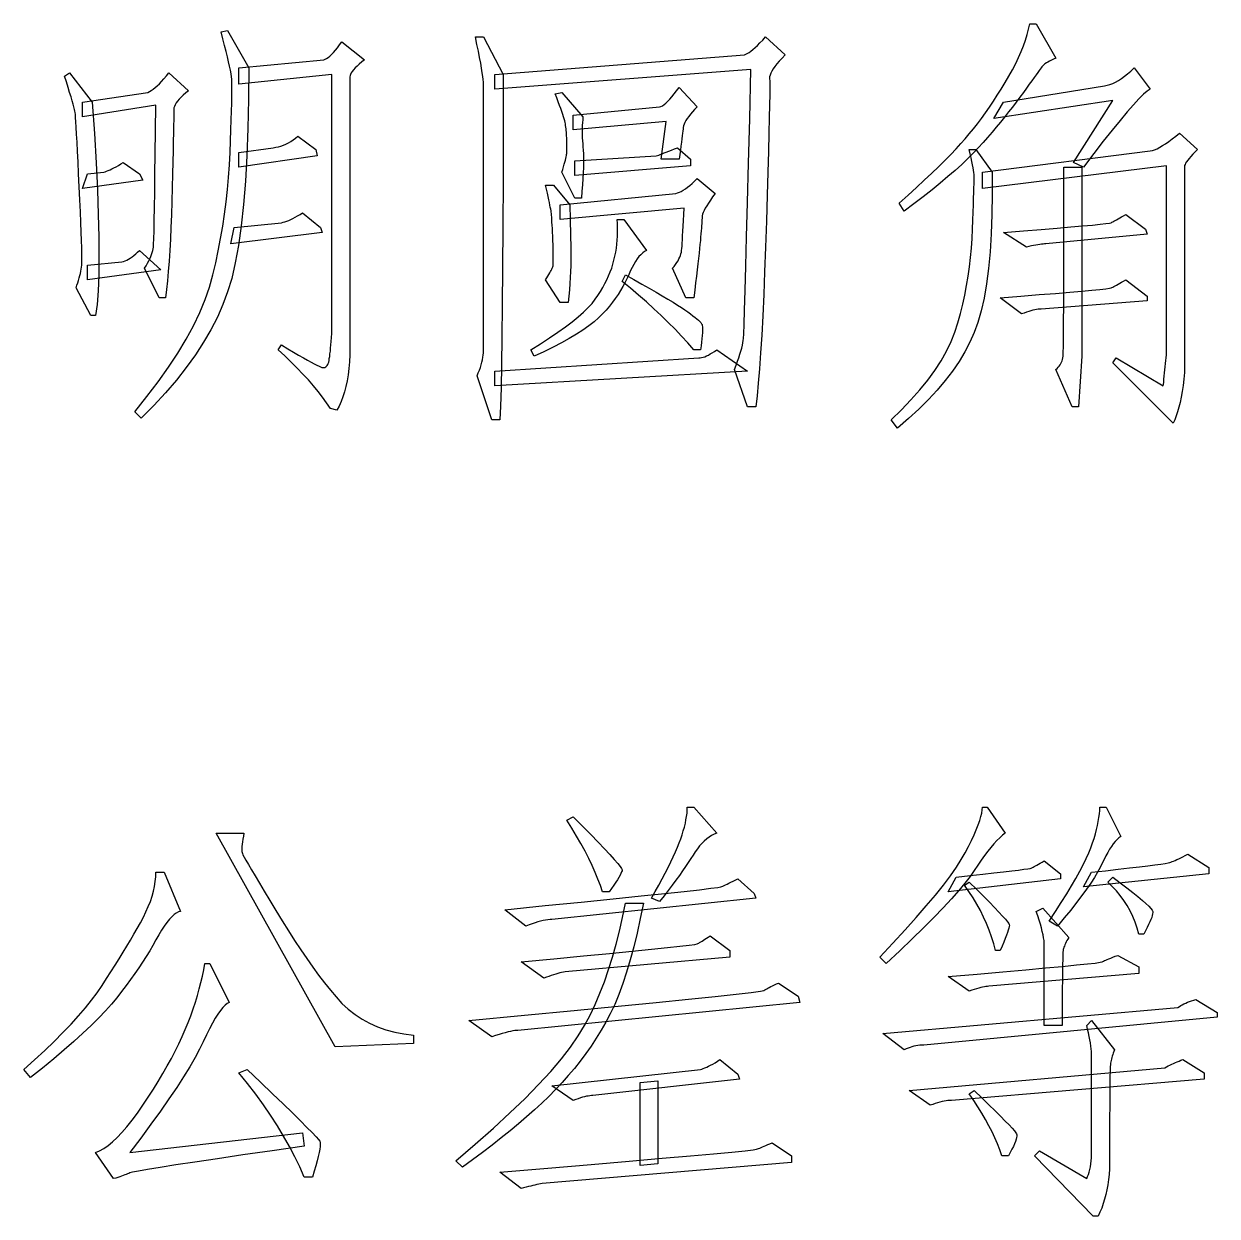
# Model space of a CAD drawing. Extents: x 0 to 420, y 0 to 297.
# Drawn here: x 74 to 86.86, y 27.26 to 40.11 of the extents above; entities that cross this region are included whole.
import ezdxf

# ---------------------------------------------------------------- set-up
doc = ezdxf.new("R2010")
doc.units = 0

msp = doc.modelspace()

# ---------------------------------------------------------------- linework, layer by layer
at = {"color": 7, "lineweight": 25}
for points in [[(76.193, 37.223), (76.143, 37.088), (76.083, 36.952), (76.014, 36.816), (75.935, 36.68), (75.846, 36.544), (75.748, 36.408), (75.641, 36.271), (75.524, 36.135), (75.398, 35.998), (75.262, 35.861), (75.191, 35.931), (75.323, 36.094), (75.445, 36.254), (75.555, 36.411), (75.656, 36.564), (75.745, 36.713), (75.824, 36.859), (75.893, 37.002), (75.951, 37.14), (75.998, 37.276), (76.035, 37.408), (76.066, 37.538), (76.093, 37.668), (76.118, 37.799), (76.141, 37.931), (76.16, 38.062), (76.178, 38.194), (76.192, 38.327), (76.204, 38.459), (76.213, 38.593), (76.22, 38.726), (76.225, 38.854), (76.229, 38.971), (76.232, 39.078), (76.235, 39.173), (76.237, 39.258), (76.239, 39.331), (76.24, 39.394), (76.24, 39.446), (76.239, 39.487), (76.237, 39.517), (76.235, 39.544), (76.23, 39.577), (76.223, 39.615), (76.215, 39.658), (76.204, 39.706), (76.192, 39.76), (76.178, 39.818), (76.161, 39.883), (76.143, 39.952), (76.123, 40.027), (76.193, 40.044), (76.422, 39.64), (76.42, 39.303), (76.413, 38.986), (76.401, 38.692), (76.385, 38.418), (76.365, 38.166), (76.34, 37.935), (76.31, 37.725), (76.276, 37.536), (76.237, 37.369)], [(83.488, 38.093), (83.436, 38.181), (83.531, 38.267), (83.622, 38.349), (83.706, 38.428), (83.786, 38.503), (83.86, 38.574), (83.928, 38.642), (83.991, 38.706), (84.049, 38.766), (84.101, 38.823), (84.148, 38.875), (84.191, 38.927), (84.235, 38.981), (84.279, 39.037), (84.322, 39.095), (84.365, 39.154), (84.408, 39.216), (84.451, 39.28), (84.493, 39.345), (84.536, 39.412), (84.578, 39.482), (84.619, 39.551), (84.656, 39.62), (84.691, 39.686), (84.722, 39.752), (84.75, 39.816), (84.774, 39.878), (84.796, 39.94), (84.814, 39.999), (84.83, 40.058), (84.842, 40.115), (84.912, 40.115), (85.123, 39.745), (85.099, 39.735), (85.077, 39.724), (85.057, 39.714), (85.039, 39.703), (85.022, 39.693), (85.007, 39.682), (84.994, 39.672), (84.983, 39.661), (84.973, 39.651), (84.965, 39.64), (84.956, 39.627), (84.945, 39.61), (84.93, 39.589), (84.911, 39.564), (84.89, 39.535), (84.866, 39.501), (84.838, 39.463), (84.807, 39.421), (84.774, 39.374), (84.736, 39.324), (84.697, 39.271), (84.657, 39.217), (84.615, 39.164), (84.572, 39.11), (84.528, 39.056), (84.482, 39.001), (84.436, 38.946), (84.388, 38.89), (84.339, 38.835), (84.288, 38.779), (84.234, 38.721), (84.175, 38.661), (84.109, 38.599), (84.038, 38.534), (83.961, 38.467), (83.878, 38.397), (83.789, 38.325), (83.695, 38.25), (83.594, 38.173)], [(76.738, 36.599), (76.774, 36.652), (76.841, 36.611), (76.903, 36.575), (76.959, 36.542), (77.01, 36.513), (77.055, 36.487), (77.094, 36.465), (77.128, 36.447), (77.156, 36.432), (77.179, 36.422), (77.195, 36.414), (77.209, 36.41), (77.221, 36.408), (77.233, 36.408), (77.243, 36.41), (77.253, 36.414), (77.261, 36.421), (77.268, 36.429), (77.274, 36.44), (77.279, 36.452), (77.283, 36.467), (77.287, 36.484), (77.29, 36.505), (77.294, 36.528), (77.297, 36.554), (77.301, 36.584), (77.304, 36.616), (77.308, 36.651), (77.311, 36.689), (77.315, 36.731), (77.318, 36.775), (77.318, 39.57), (76.316, 39.464), (76.316, 39.64), (77.231, 39.728), (77.245, 39.733), (77.261, 39.741), (77.277, 39.753), (77.295, 39.767), (77.314, 39.785), (77.334, 39.806), (77.355, 39.83), (77.377, 39.857), (77.4, 39.888), (77.424, 39.921), (77.67, 39.728), (77.64, 39.704), (77.613, 39.681), (77.589, 39.66), (77.569, 39.639), (77.551, 39.62), (77.537, 39.602), (77.526, 39.586), (77.518, 39.57), (77.513, 39.556), (77.512, 39.543), (77.512, 39.502), (77.512, 39.404), (77.512, 39.248), (77.512, 39.034), (77.512, 38.763), (77.512, 38.435), (77.512, 38.049), (77.512, 37.606), (77.512, 37.105), (77.512, 36.546), (77.507, 36.471), (77.501, 36.399), (77.492, 36.33), (77.481, 36.265), (77.468, 36.203), (77.453, 36.145), (77.436, 36.091), (77.416, 36.04), (77.395, 35.993), (77.371, 35.949), (77.301, 35.966), (77.26, 36.026), (77.216, 36.087), (77.169, 36.149), (77.118, 36.211), (77.064, 36.274), (77.006, 36.337), (76.944, 36.402), (76.879, 36.467), (76.81, 36.533)], [(79.164, 39.57), (79.164, 38.972), (79.163, 38.425), (79.161, 37.928), (79.159, 37.48), (79.155, 37.082), (79.151, 36.735), (79.147, 36.437), (79.142, 36.189), (79.136, 35.991), (79.129, 35.843), (79.041, 35.843), (78.883, 36.318), (78.896, 36.349), (78.908, 36.379), (78.919, 36.409), (78.928, 36.437), (78.936, 36.465), (78.942, 36.492), (78.947, 36.518), (78.95, 36.543), (78.953, 36.567), (78.953, 36.59), (78.953, 36.625), (78.953, 36.685), (78.953, 36.769), (78.953, 36.877), (78.953, 37.01), (78.953, 37.167), (78.953, 37.349), (78.953, 37.555), (78.953, 37.785), (78.953, 38.04), (78.953, 38.295), (78.953, 38.525), (78.953, 38.73), (78.953, 38.909), (78.953, 39.064), (78.953, 39.194), (78.953, 39.299), (78.953, 39.379), (78.953, 39.434), (78.953, 39.464), (78.952, 39.485), (78.95, 39.513), (78.945, 39.547), (78.939, 39.588), (78.931, 39.636), (78.922, 39.69), (78.91, 39.751), (78.897, 39.819), (78.882, 39.893), (78.865, 39.974), (78.953, 39.974)], [(79.076, 39.57), (81.766, 39.781), (81.781, 39.786), (81.797, 39.794), (81.816, 39.805), (81.836, 39.82), (81.858, 39.838), (81.882, 39.859), (81.907, 39.883), (81.934, 39.91), (81.963, 39.94), (81.994, 39.974), (82.205, 39.781), (82.172, 39.746), (82.142, 39.714), (82.116, 39.684), (82.094, 39.655), (82.076, 39.629), (82.061, 39.604), (82.05, 39.582), (82.042, 39.561), (82.038, 39.543), (82.038, 39.526), (82.039, 39.496), (82.04, 39.439), (82.039, 39.354), (82.037, 39.242), (82.034, 39.102), (82.03, 38.934), (82.025, 38.739), (82.018, 38.516), (82.011, 38.266), (82.003, 37.988), (81.994, 37.705), (81.984, 37.441), (81.974, 37.195), (81.964, 36.967), (81.952, 36.757), (81.941, 36.566), (81.929, 36.393), (81.916, 36.238), (81.903, 36.102), (81.889, 35.984), (81.801, 35.984), (81.66, 36.388), (81.677, 36.433), (81.692, 36.475), (81.706, 36.514), (81.718, 36.551), (81.728, 36.586), (81.737, 36.618), (81.745, 36.648), (81.75, 36.675), (81.754, 36.7), (81.757, 36.722), (81.759, 36.77), (81.763, 36.872), (81.768, 37.027), (81.774, 37.237), (81.781, 37.5), (81.79, 37.817), (81.799, 38.188), (81.81, 38.612), (81.823, 39.09), (81.836, 39.622), (79.076, 39.411)], [(85.316, 38.62), (85.738, 39.288), (84.455, 39.095), (84.561, 39.271), (85.65, 39.447), (85.679, 39.452), (85.708, 39.46), (85.738, 39.471), (85.769, 39.486), (85.8, 39.504), (85.832, 39.525), (85.865, 39.549), (85.898, 39.576), (85.932, 39.606), (85.967, 39.64), (86.143, 39.411), (86.11, 39.39), (86.069, 39.355), (86.019, 39.306), (85.96, 39.243), (85.892, 39.165), (85.816, 39.074), (85.73, 38.969), (85.636, 38.849), (85.534, 38.715), (85.422, 38.568)], [(74.734, 39.271), (74.757, 38.931), (74.775, 38.616), (74.789, 38.325), (74.799, 38.059), (74.805, 37.816), (74.806, 37.598), (74.803, 37.404), (74.796, 37.235), (74.785, 37.089), (74.77, 36.968), (74.717, 36.968), (74.559, 37.267), (74.569, 37.295), (74.578, 37.322), (74.586, 37.348), (74.594, 37.374), (74.6, 37.399), (74.606, 37.423), (74.611, 37.447), (74.615, 37.469), (74.618, 37.492), (74.62, 37.513), (74.622, 37.54), (74.622, 37.581), (74.622, 37.633), (74.62, 37.699), (74.618, 37.777), (74.615, 37.867), (74.611, 37.971), (74.606, 38.087), (74.6, 38.215), (74.594, 38.357), (74.587, 38.498), (74.581, 38.625), (74.575, 38.739), (74.57, 38.839), (74.565, 38.926), (74.561, 38.999), (74.558, 39.059), (74.554, 39.105), (74.552, 39.138), (74.55, 39.157), (74.547, 39.172), (74.543, 39.192), (74.536, 39.218), (74.527, 39.249), (74.517, 39.286), (74.505, 39.329), (74.49, 39.376), (74.474, 39.429), (74.456, 39.488), (74.436, 39.552), (74.488, 39.587)], [(75.772, 39.394), (75.742, 39.37), (75.715, 39.346), (75.691, 39.324), (75.67, 39.302), (75.653, 39.282), (75.639, 39.262), (75.628, 39.243), (75.62, 39.225), (75.615, 39.208), (75.613, 39.192), (75.613, 39.169), (75.613, 39.133), (75.612, 39.083), (75.611, 39.019), (75.609, 38.941), (75.607, 38.85), (75.605, 38.745), (75.602, 38.626), (75.599, 38.494), (75.596, 38.348), (75.592, 38.199), (75.587, 38.056), (75.582, 37.92), (75.576, 37.791), (75.569, 37.669), (75.562, 37.554), (75.554, 37.445), (75.545, 37.344), (75.536, 37.249), (75.525, 37.161), (75.455, 37.161), (75.297, 37.478), (75.314, 37.505), (75.329, 37.532), (75.343, 37.558), (75.355, 37.582), (75.365, 37.605), (75.374, 37.628), (75.381, 37.649), (75.387, 37.669), (75.391, 37.688), (75.394, 37.706), (75.395, 37.738), (75.398, 37.796), (75.4, 37.881), (75.402, 37.993), (75.405, 38.133), (75.407, 38.299), (75.41, 38.493), (75.413, 38.713), (75.417, 38.961), (75.42, 39.236), (74.629, 39.113), (74.629, 39.271), (75.332, 39.376), (75.35, 39.385), (75.369, 39.396), (75.39, 39.41), (75.411, 39.427), (75.433, 39.447), (75.457, 39.469), (75.481, 39.494), (75.507, 39.523), (75.533, 39.554), (75.561, 39.587)], [(80.025, 39.113), (80.022, 39.081), (80.02, 39.049), (80.018, 39.017), (80.017, 38.985), (80.017, 38.952), (80.017, 38.92), (80.018, 38.887), (80.02, 38.854), (80.022, 38.821), (80.025, 38.787), (80.028, 38.752), (80.03, 38.712), (80.031, 38.667), (80.031, 38.619), (80.03, 38.566), (80.028, 38.508), (80.024, 38.446), (80.02, 38.38), (80.014, 38.309), (80.008, 38.234), (79.938, 38.234), (79.797, 38.515), (79.807, 38.545), (79.816, 38.574), (79.824, 38.6), (79.831, 38.623), (79.837, 38.645), (79.841, 38.664), (79.845, 38.68), (79.848, 38.695), (79.849, 38.707), (79.85, 38.717), (79.85, 38.727), (79.85, 38.737), (79.85, 38.749), (79.85, 38.762), (79.85, 38.776), (79.85, 38.792), (79.85, 38.809), (79.85, 38.827), (79.85, 38.846), (79.85, 38.867), (79.85, 38.887), (79.849, 38.908), (79.848, 38.927), (79.847, 38.947), (79.845, 38.965), (79.843, 38.984), (79.841, 39.001), (79.838, 39.018), (79.835, 39.035), (79.832, 39.051), (79.828, 39.068), (79.822, 39.089), (79.815, 39.112), (79.807, 39.138), (79.797, 39.168), (79.786, 39.2), (79.773, 39.235), (79.759, 39.273), (79.744, 39.315), (79.727, 39.359), (79.797, 39.376)], [(79.92, 39.13), (80.852, 39.218), (80.866, 39.223), (80.883, 39.232), (80.9, 39.244), (80.919, 39.26), (80.94, 39.28), (80.961, 39.302), (80.985, 39.329), (81.009, 39.359), (81.035, 39.392), (81.063, 39.429), (81.256, 39.218), (81.229, 39.191), (81.205, 39.164), (81.183, 39.139), (81.165, 39.115), (81.148, 39.093), (81.135, 39.072), (81.124, 39.051), (81.115, 39.033), (81.11, 39.015), (81.107, 38.998), (81.105, 38.981), (81.102, 38.959), (81.099, 38.934), (81.095, 38.906), (81.091, 38.873), (81.087, 38.837), (81.081, 38.797), (81.076, 38.754), (81.069, 38.707), (81.063, 38.656), (80.869, 38.656), (80.922, 39.06), (79.92, 38.972)], [(77.143, 38.761), (77.16, 38.691), (76.316, 38.568), (76.316, 38.726), (76.686, 38.779), (76.714, 38.783), (76.741, 38.789), (76.768, 38.797), (76.795, 38.807), (76.822, 38.818), (76.848, 38.831), (76.874, 38.846), (76.899, 38.863), (76.925, 38.882), (76.949, 38.902)], [(86.283, 36.212), (86.287, 36.247), (86.29, 36.282), (86.294, 36.316), (86.297, 36.35), (86.301, 36.384), (86.304, 36.417), (86.308, 36.45), (86.311, 36.482), (86.315, 36.514), (86.318, 36.546), (86.318, 38.585), (84.332, 38.339), (84.332, 38.515), (86.143, 38.744), (86.165, 38.749), (86.189, 38.757), (86.215, 38.768), (86.244, 38.783), (86.275, 38.801), (86.307, 38.822), (86.342, 38.846), (86.379, 38.873), (86.418, 38.903), (86.459, 38.937), (86.652, 38.761), (86.626, 38.734), (86.602, 38.709), (86.581, 38.685), (86.562, 38.664), (86.547, 38.645), (86.534, 38.627), (86.524, 38.612), (86.517, 38.598), (86.513, 38.586), (86.512, 38.577), (86.512, 38.546), (86.512, 38.474), (86.512, 38.358), (86.512, 38.2), (86.512, 37.999), (86.512, 37.755), (86.512, 37.468), (86.512, 37.139), (86.512, 36.767), (86.512, 36.353), (86.504, 36.281), (86.496, 36.213), (86.486, 36.149), (86.475, 36.089), (86.463, 36.032), (86.451, 35.98), (86.437, 35.931), (86.422, 35.886), (86.406, 35.845), (86.389, 35.808), (85.738, 36.458), (85.774, 36.511)], [(79.938, 38.638), (80.816, 38.691), (80.828, 38.695), (80.843, 38.7), (80.859, 38.706), (80.878, 38.713), (80.9, 38.722), (80.924, 38.731), (80.951, 38.741), (80.98, 38.753), (81.011, 38.765), (81.045, 38.779), (81.186, 38.656), (81.186, 38.585), (79.938, 38.48)], [(84.068, 36.889), (84.095, 36.989), (84.12, 37.09), (84.142, 37.19), (84.161, 37.291), (84.178, 37.392), (84.193, 37.493), (84.205, 37.595), (84.215, 37.696), (84.222, 37.798), (84.227, 37.9), (84.23, 37.997), (84.233, 38.085), (84.236, 38.164), (84.238, 38.234), (84.24, 38.295), (84.241, 38.347), (84.243, 38.389), (84.244, 38.423), (84.244, 38.447), (84.244, 38.462), (84.244, 38.475), (84.242, 38.491), (84.239, 38.511), (84.236, 38.535), (84.231, 38.563), (84.225, 38.595), (84.218, 38.631), (84.21, 38.67), (84.202, 38.714), (84.191, 38.761), (84.262, 38.761), (84.438, 38.515), (84.439, 38.279), (84.435, 38.058), (84.428, 37.85), (84.415, 37.656), (84.398, 37.476), (84.376, 37.309), (84.35, 37.157), (84.319, 37.019), (84.284, 36.894), (84.244, 36.784), (84.198, 36.68), (84.144, 36.576), (84.081, 36.473), (84.011, 36.37), (83.932, 36.267), (83.846, 36.164), (83.751, 36.062), (83.648, 35.959), (83.537, 35.857), (83.418, 35.755), (83.348, 35.843), (83.459, 35.952), (83.562, 36.059), (83.656, 36.166), (83.742, 36.272), (83.818, 36.377), (83.886, 36.481), (83.945, 36.584), (83.995, 36.687), (84.036, 36.788)], [(75.068, 38.62), (75.244, 38.497), (75.279, 38.427), (74.629, 38.339), (74.682, 38.497), (74.858, 38.515), (74.872, 38.519), (74.888, 38.525), (74.906, 38.532), (74.925, 38.54), (74.945, 38.55), (74.967, 38.561), (74.99, 38.574), (75.015, 38.588), (75.041, 38.604)], [(85.123, 36.388), (85.137, 36.399), (85.149, 36.411), (85.16, 36.423), (85.17, 36.436), (85.178, 36.45), (85.185, 36.464), (85.191, 36.479), (85.196, 36.495), (85.2, 36.511), (85.202, 36.529), (85.204, 36.565), (85.205, 36.638), (85.207, 36.749), (85.208, 36.897), (85.209, 37.082), (85.21, 37.305), (85.21, 37.565), (85.211, 37.862), (85.211, 38.196), (85.211, 38.568), (85.404, 38.568), (85.404, 36.529), (85.369, 35.984), (85.299, 35.984)], [(79.885, 38.163), (79.885, 38.134), (79.885, 38.102), (79.886, 38.066), (79.886, 38.028), (79.887, 37.988), (79.888, 37.944), (79.889, 37.898), (79.89, 37.848), (79.892, 37.796), (79.894, 37.742), (79.895, 37.685), (79.895, 37.626), (79.895, 37.566), (79.894, 37.505), (79.891, 37.443), (79.888, 37.379), (79.884, 37.313), (79.88, 37.247), (79.874, 37.178), (79.867, 37.109), (79.779, 37.109), (79.621, 37.355), (79.635, 37.375), (79.647, 37.394), (79.658, 37.412), (79.668, 37.428), (79.676, 37.443), (79.683, 37.456), (79.689, 37.468), (79.694, 37.479), (79.698, 37.488), (79.7, 37.495), (79.702, 37.505), (79.703, 37.518), (79.704, 37.536), (79.705, 37.557), (79.705, 37.583), (79.705, 37.614), (79.704, 37.648), (79.703, 37.687), (79.702, 37.73), (79.7, 37.777), (79.699, 37.824), (79.697, 37.868), (79.695, 37.908), (79.693, 37.944), (79.691, 37.977), (79.69, 38.006), (79.688, 38.031), (79.686, 38.052), (79.684, 38.07), (79.683, 38.084), (79.681, 38.098), (79.677, 38.116), (79.673, 38.136), (79.669, 38.16), (79.663, 38.188), (79.656, 38.218), (79.649, 38.252), (79.641, 38.29), (79.631, 38.33), (79.621, 38.374), (79.709, 38.374)], [(79.779, 38.163), (81.027, 38.286), (81.046, 38.291), (81.065, 38.298), (81.085, 38.308), (81.106, 38.32), (81.129, 38.335), (81.152, 38.352), (81.176, 38.371), (81.202, 38.393), (81.228, 38.418), (81.256, 38.445), (81.449, 38.286), (81.423, 38.249), (81.399, 38.214), (81.378, 38.182), (81.359, 38.153), (81.344, 38.126), (81.331, 38.102), (81.321, 38.08), (81.314, 38.061), (81.31, 38.045), (81.309, 38.032), (81.309, 38.018), (81.308, 38.002), (81.307, 37.983), (81.306, 37.961), (81.304, 37.937), (81.302, 37.91), (81.3, 37.881), (81.297, 37.849), (81.294, 37.814), (81.291, 37.777), (81.287, 37.736), (81.283, 37.69), (81.277, 37.64), (81.271, 37.585), (81.265, 37.526), (81.257, 37.462), (81.249, 37.394), (81.24, 37.321), (81.231, 37.244), (81.221, 37.161), (81.133, 37.161), (80.992, 37.478), (81.009, 37.499), (81.024, 37.519), (81.038, 37.54), (81.05, 37.559), (81.06, 37.579), (81.069, 37.598), (81.077, 37.617), (81.082, 37.635), (81.086, 37.653), (81.089, 37.671), (81.091, 37.692), (81.093, 37.718), (81.095, 37.749), (81.097, 37.787), (81.1, 37.829), (81.103, 37.878), (81.106, 37.932), (81.109, 37.992), (81.112, 38.057), (81.115, 38.128), (79.779, 38.005)], [(77.213, 37.865), (76.229, 37.742), (76.264, 37.917), (76.774, 37.97), (76.792, 37.974), (76.811, 37.98), (76.831, 37.987), (76.852, 37.995), (76.875, 38.005), (76.898, 38.016), (76.922, 38.029), (76.948, 38.043), (76.974, 38.059), (77.002, 38.076), (77.195, 37.917)], [(80.518, 37.408), (80.499, 37.365), (80.478, 37.323), (80.455, 37.281), (80.43, 37.239), (80.403, 37.197), (80.374, 37.154), (80.343, 37.112), (80.31, 37.07), (80.274, 37.028), (80.236, 36.986), (80.194, 36.943), (80.145, 36.9), (80.089, 36.856), (80.025, 36.811), (79.955, 36.766), (79.878, 36.72), (79.793, 36.673), (79.702, 36.626), (79.604, 36.578), (79.498, 36.529), (79.463, 36.599), (79.568, 36.665), (79.665, 36.728), (79.754, 36.788), (79.836, 36.846), (79.909, 36.902), (79.975, 36.955), (80.032, 37.006), (80.082, 37.055), (80.123, 37.1), (80.157, 37.144), (80.186, 37.186), (80.213, 37.228), (80.238, 37.27), (80.261, 37.313), (80.283, 37.355), (80.302, 37.397), (80.319, 37.439), (80.335, 37.481), (80.348, 37.524), (80.359, 37.566), (80.369, 37.608), (80.378, 37.651), (80.385, 37.694), (80.39, 37.737), (80.395, 37.781), (80.397, 37.825), (80.399, 37.87), (80.399, 37.915), (80.397, 37.96), (80.395, 38.005), (80.465, 38.005), (80.711, 37.671), (80.69, 37.659), (80.67, 37.644), (80.649, 37.625), (80.629, 37.604), (80.61, 37.579), (80.591, 37.551), (80.572, 37.52), (80.554, 37.486), (80.535, 37.448)], [(84.561, 37.865), (84.775, 37.881), (84.967, 37.897), (85.138, 37.911), (85.286, 37.924), (85.413, 37.935), (85.518, 37.945), (85.602, 37.953), (85.663, 37.96), (85.703, 37.966), (85.721, 37.97), (85.729, 37.974), (85.738, 37.979), (85.75, 37.985), (85.763, 37.993), (85.778, 38.001), (85.795, 38.01), (85.813, 38.021), (85.833, 38.032), (85.855, 38.044), (85.879, 38.058), (86.09, 37.9), (86.108, 37.847), (85.018, 37.742), (85.003, 37.741), (84.987, 37.74), (84.969, 37.738), (84.95, 37.736), (84.93, 37.733), (84.908, 37.729), (84.885, 37.724), (84.86, 37.719), (84.834, 37.713), (84.807, 37.706)], [(75.244, 37.671), (75.473, 37.46), (74.682, 37.355), (74.682, 37.513), (75.051, 37.548), (75.069, 37.553), (75.087, 37.559), (75.105, 37.567), (75.124, 37.576), (75.143, 37.588), (75.163, 37.601), (75.183, 37.616), (75.203, 37.633), (75.223, 37.651)], [(81.124, 37.03), (81.156, 37.007), (81.185, 36.987), (81.211, 36.967), (81.234, 36.949), (81.254, 36.933), (81.271, 36.918), (81.285, 36.904), (81.296, 36.892), (81.304, 36.881), (81.309, 36.871), (81.312, 36.861), (81.314, 36.846), (81.314, 36.828), (81.314, 36.807), (81.313, 36.781), (81.311, 36.752), (81.307, 36.719), (81.303, 36.683), (81.298, 36.643), (81.291, 36.599), (81.221, 36.599), (81.156, 36.673), (81.089, 36.747), (81.018, 36.82), (80.945, 36.894), (80.869, 36.968), (80.79, 37.042), (80.709, 37.116), (80.625, 37.19), (80.537, 37.263), (80.447, 37.337), (80.483, 37.408), (80.574, 37.356), (80.66, 37.308), (80.74, 37.263), (80.813, 37.221), (80.88, 37.181), (80.941, 37.145), (80.996, 37.112), (81.045, 37.081), (81.088, 37.054)], [(84.525, 37.161), (84.746, 37.178), (84.945, 37.194), (85.12, 37.208), (85.274, 37.221), (85.404, 37.232), (85.513, 37.242), (85.598, 37.25), (85.662, 37.257), (85.703, 37.263), (85.721, 37.267), (85.729, 37.271), (85.738, 37.276), (85.75, 37.282), (85.763, 37.289), (85.778, 37.298), (85.795, 37.307), (85.813, 37.317), (85.833, 37.329), (85.855, 37.341), (85.879, 37.355), (86.108, 37.179), (86.108, 37.126), (84.965, 37.038), (84.95, 37.038), (84.934, 37.036), (84.916, 37.034), (84.897, 37.03), (84.877, 37.025), (84.855, 37.019), (84.832, 37.013), (84.807, 37.005), (84.781, 36.996), (84.754, 36.986)], [(81.274, 36.511), (81.288, 36.512), (81.304, 36.515), (81.32, 36.519), (81.338, 36.525), (81.357, 36.533), (81.377, 36.543), (81.398, 36.554), (81.42, 36.567), (81.443, 36.582), (81.467, 36.599), (81.801, 36.37), (79.076, 36.212), (79.076, 36.37)], [(80.764, 30.683), (80.805, 30.755), (80.843, 30.825), (80.879, 30.892), (80.913, 30.956), (80.944, 31.017), (80.973, 31.075), (80.999, 31.131), (81.023, 31.184), (81.044, 31.234), (81.063, 31.281), (81.079, 31.326), (81.094, 31.369), (81.107, 31.411), (81.119, 31.452), (81.129, 31.492), (81.136, 31.53), (81.143, 31.566), (81.147, 31.601), (81.15, 31.635), (81.15, 31.667), (81.221, 31.667), (81.467, 31.386), (81.439, 31.374), (81.412, 31.36), (81.385, 31.343), (81.359, 31.323), (81.333, 31.3), (81.308, 31.275), (81.283, 31.248), (81.259, 31.217), (81.235, 31.184), (81.212, 31.149), (81.188, 31.111), (81.161, 31.07), (81.132, 31.026), (81.1, 30.98), (81.065, 30.931), (81.027, 30.88), (80.987, 30.826), (80.945, 30.769), (80.9, 30.71), (80.852, 30.648)], [(84.244, 30.982), (84.2, 30.918), (84.144, 30.846), (84.078, 30.766), (84, 30.678), (83.91, 30.582), (83.81, 30.478), (83.698, 30.365), (83.575, 30.245), (83.441, 30.116), (83.295, 29.98), (83.225, 30.05), (83.367, 30.201), (83.498, 30.343), (83.618, 30.476), (83.727, 30.601), (83.825, 30.718), (83.911, 30.826), (83.987, 30.926), (84.052, 31.018), (84.105, 31.101), (84.148, 31.175), (84.183, 31.243), (84.214, 31.307), (84.242, 31.367), (84.266, 31.423), (84.286, 31.474), (84.303, 31.521), (84.316, 31.564), (84.325, 31.603), (84.33, 31.637), (84.332, 31.667), (84.385, 31.667), (84.578, 31.386), (84.55, 31.363), (84.52, 31.336), (84.489, 31.305), (84.457, 31.271), (84.424, 31.232), (84.39, 31.19), (84.355, 31.144), (84.319, 31.094), (84.282, 31.04)], [(85.053, 30.437), (85.121, 30.54), (85.183, 30.637), (85.241, 30.73), (85.293, 30.817), (85.341, 30.898), (85.383, 30.975), (85.42, 31.046), (85.452, 31.112), (85.479, 31.173), (85.501, 31.228), (85.519, 31.28), (85.536, 31.33), (85.55, 31.378), (85.563, 31.425), (85.574, 31.47), (85.582, 31.513), (85.589, 31.554), (85.594, 31.594), (85.597, 31.631), (85.598, 31.667), (85.668, 31.667), (85.826, 31.351), (85.805, 31.335), (85.784, 31.317), (85.764, 31.295), (85.743, 31.271), (85.723, 31.243), (85.703, 31.213), (85.683, 31.179), (85.663, 31.143), (85.644, 31.103), (85.624, 31.061), (85.602, 31.015), (85.574, 30.964), (85.54, 30.908), (85.5, 30.847), (85.455, 30.782), (85.404, 30.712), (85.347, 30.637), (85.284, 30.557), (85.215, 30.473), (85.141, 30.384)], [(80.236, 30.753), (80.214, 30.821), (80.187, 30.891), (80.157, 30.963), (80.124, 31.037), (80.087, 31.114), (80.047, 31.192), (80.003, 31.273), (79.955, 31.355), (79.904, 31.44), (79.85, 31.527), (79.92, 31.562), (80.02, 31.461), (80.11, 31.37), (80.189, 31.289), (80.258, 31.217), (80.316, 31.155), (80.363, 31.103), (80.4, 31.06), (80.426, 31.028), (80.442, 31.004), (80.447, 30.991), (80.446, 30.98), (80.442, 30.967), (80.435, 30.951), (80.425, 30.932), (80.412, 30.909), (80.397, 30.884), (80.378, 30.856), (80.357, 30.825), (80.333, 30.79), (80.307, 30.753)], [(77.362, 29.619), (77.426, 29.55), (77.494, 29.488), (77.567, 29.431), (77.644, 29.38), (77.725, 29.336), (77.811, 29.298), (77.901, 29.266), (77.995, 29.24), (78.094, 29.22), (78.197, 29.206), (78.197, 29.119), (77.354, 29.083), (76.07, 31.386), (76.369, 31.386), (76.363, 31.352), (76.357, 31.321), (76.353, 31.292), (76.35, 31.267), (76.347, 31.243), (76.346, 31.223), (76.346, 31.205), (76.347, 31.189), (76.349, 31.176), (76.352, 31.166), (76.358, 31.152), (76.372, 31.128), (76.391, 31.093), (76.418, 31.047), (76.451, 30.991), (76.49, 30.924), (76.536, 30.846), (76.588, 30.759), (76.647, 30.66), (76.712, 30.551), (76.78, 30.439), (76.848, 30.331), (76.915, 30.227), (76.981, 30.128), (77.046, 30.033), (77.111, 29.942), (77.175, 29.855), (77.238, 29.772), (77.301, 29.694)], [(86.775, 31.017), (86.775, 30.947), (85.422, 30.806), (85.51, 30.964), (85.661, 30.981), (85.797, 30.997), (85.918, 31.011), (86.025, 31.023), (86.116, 31.035), (86.193, 31.044), (86.256, 31.053), (86.303, 31.06), (86.336, 31.065), (86.354, 31.07), (86.365, 31.074), (86.378, 31.079), (86.393, 31.085), (86.41, 31.092), (86.428, 31.1), (86.449, 31.11), (86.471, 31.12), (86.494, 31.132), (86.52, 31.144), (86.547, 31.158)], [(84.051, 30.911), (84.201, 30.928), (84.336, 30.943), (84.456, 30.957), (84.56, 30.969), (84.649, 30.98), (84.722, 30.988), (84.779, 30.996), (84.821, 31.001), (84.848, 31.006), (84.859, 31.008), (84.864, 31.011), (84.871, 31.014), (84.88, 31.019), (84.89, 31.025), (84.903, 31.032), (84.919, 31.041), (84.936, 31.051), (84.955, 31.062), (84.977, 31.074), (85, 31.087), (85.176, 30.947), (85.176, 30.894), (83.963, 30.753)], [(74.998, 29.611), (74.941, 29.542), (74.876, 29.469), (74.804, 29.393), (74.723, 29.313), (74.633, 29.228), (74.536, 29.14), (74.431, 29.048), (74.318, 28.953), (74.196, 28.853), (74.066, 28.749), (73.996, 28.837), (74.112, 28.941), (74.221, 29.042), (74.323, 29.14), (74.418, 29.235), (74.506, 29.327), (74.587, 29.416), (74.661, 29.502), (74.727, 29.585), (74.787, 29.665), (74.84, 29.743), (74.888, 29.817), (74.935, 29.891), (74.98, 29.962), (75.024, 30.032), (75.066, 30.101), (75.107, 30.168), (75.146, 30.233), (75.183, 30.297), (75.219, 30.359), (75.253, 30.419), (75.285, 30.479), (75.313, 30.537), (75.338, 30.594), (75.36, 30.65), (75.378, 30.705), (75.393, 30.759), (75.405, 30.812), (75.413, 30.864), (75.418, 30.914), (75.42, 30.964), (75.508, 30.964), (75.684, 30.542), (75.662, 30.536), (75.639, 30.524), (75.616, 30.507), (75.591, 30.485), (75.565, 30.457), (75.538, 30.423), (75.51, 30.384), (75.481, 30.34), (75.451, 30.29), (75.42, 30.235), (75.387, 30.176), (75.353, 30.117), (75.316, 30.057), (75.277, 29.996), (75.235, 29.934), (75.192, 29.871), (75.147, 29.807), (75.099, 29.743), (75.05, 29.677)], [(79.691, 30.454), (79.67, 30.454), (79.646, 30.452), (79.622, 30.448), (79.596, 30.443), (79.568, 30.437), (79.54, 30.429), (79.509, 30.42), (79.478, 30.409), (79.445, 30.397), (79.41, 30.384), (79.182, 30.56), (79.616, 30.604), (80.006, 30.643), (80.351, 30.678), (80.651, 30.709), (80.907, 30.736), (81.117, 30.758), (81.283, 30.776), (81.404, 30.791), (81.48, 30.8), (81.511, 30.806), (81.521, 30.81), (81.532, 30.815), (81.546, 30.821), (81.561, 30.829), (81.579, 30.837), (81.598, 30.846), (81.62, 30.856), (81.643, 30.868), (81.668, 30.88), (81.695, 30.894), (81.871, 30.736), (81.889, 30.683)], [(85.738, 30.911), (85.819, 30.851), (85.891, 30.795), (85.954, 30.745), (86.01, 30.701), (86.057, 30.661), (86.096, 30.627), (86.127, 30.598), (86.149, 30.574), (86.163, 30.556), (86.169, 30.542), (86.17, 30.53), (86.168, 30.516), (86.164, 30.498), (86.158, 30.478), (86.149, 30.454), (86.138, 30.428), (86.125, 30.4), (86.11, 30.368), (86.092, 30.334), (86.072, 30.296), (86.02, 30.296), (86, 30.362), (85.978, 30.426), (85.953, 30.487), (85.924, 30.547), (85.892, 30.604), (85.857, 30.659), (85.819, 30.712), (85.778, 30.763), (85.733, 30.812), (85.686, 30.859)], [(84.191, 30.859), (84.272, 30.778), (84.344, 30.705), (84.407, 30.64), (84.463, 30.583), (84.51, 30.534), (84.549, 30.492), (84.58, 30.458), (84.602, 30.431), (84.616, 30.413), (84.622, 30.402), (84.623, 30.393), (84.621, 30.379), (84.617, 30.362), (84.611, 30.34), (84.602, 30.314), (84.592, 30.284), (84.578, 30.249), (84.563, 30.21), (84.545, 30.168), (84.525, 30.12), (84.473, 30.12), (84.454, 30.194), (84.431, 30.267), (84.406, 30.339), (84.377, 30.41), (84.345, 30.481), (84.31, 30.551), (84.272, 30.62), (84.231, 30.689), (84.186, 30.756), (84.139, 30.824)], [(80.043, 29.312), (80.101, 29.423), (80.156, 29.539), (80.208, 29.659), (80.257, 29.784), (80.302, 29.914), (80.345, 30.048), (80.384, 30.187), (80.42, 30.33), (80.453, 30.478), (80.483, 30.63), (80.676, 30.63), (80.643, 30.466), (80.609, 30.309), (80.573, 30.16), (80.535, 30.02), (80.496, 29.888), (80.454, 29.763), (80.411, 29.647), (80.367, 29.539), (80.32, 29.439), (80.272, 29.347), (80.221, 29.26), (80.168, 29.174), (80.113, 29.09), (80.055, 29.008), (79.995, 28.927), (79.932, 28.848), (79.867, 28.771), (79.799, 28.695), (79.729, 28.62), (79.656, 28.547), (79.581, 28.475), (79.501, 28.401), (79.417, 28.327), (79.33, 28.252), (79.239, 28.176), (79.144, 28.099), (79.045, 28.021), (78.942, 27.943), (78.835, 27.863), (78.725, 27.783), (78.654, 27.853), (78.864, 28.032), (79.059, 28.204), (79.237, 28.368), (79.4, 28.525), (79.546, 28.675), (79.677, 28.817), (79.793, 28.952), (79.892, 29.079), (79.975, 29.199)], [(85, 29.312), (85, 30.173), (84.999, 30.199), (84.997, 30.227), (84.992, 30.258), (84.986, 30.291), (84.978, 30.327), (84.968, 30.365), (84.957, 30.406), (84.944, 30.449), (84.929, 30.494), (84.912, 30.542), (84.983, 30.577), (85.264, 30.261), (85.254, 30.244), (85.244, 30.227), (85.236, 30.212), (85.229, 30.196), (85.222, 30.182), (85.216, 30.168), (85.211, 30.155), (85.208, 30.143), (85.204, 30.131), (85.202, 30.12), (85.201, 30.103), (85.199, 30.071), (85.198, 30.026), (85.197, 29.966), (85.196, 29.892), (85.195, 29.804), (85.194, 29.702), (85.194, 29.586), (85.194, 29.456), (85.193, 29.312)], [(81.608, 30.12), (81.608, 30.05), (79.832, 29.892), (79.814, 29.888), (79.795, 29.884), (79.775, 29.878), (79.753, 29.872), (79.731, 29.866), (79.708, 29.858), (79.683, 29.85), (79.658, 29.841), (79.631, 29.832), (79.604, 29.822), (79.358, 29.997), (79.712, 30.031), (80.03, 30.061), (80.311, 30.089), (80.556, 30.113), (80.764, 30.134), (80.935, 30.151), (81.07, 30.166), (81.169, 30.177), (81.231, 30.186), (81.256, 30.191), (81.264, 30.195), (81.273, 30.2), (81.283, 30.206), (81.295, 30.213), (81.309, 30.222), (81.323, 30.231), (81.34, 30.241), (81.357, 30.253), (81.376, 30.265), (81.397, 30.279)], [(86.02, 29.874), (84.402, 29.734), (84.388, 29.733), (84.371, 29.732), (84.354, 29.729), (84.335, 29.725), (84.315, 29.721), (84.293, 29.715), (84.27, 29.708), (84.245, 29.7), (84.219, 29.691), (84.191, 29.681), (83.963, 29.839), (84.274, 29.866), (84.553, 29.891), (84.799, 29.913), (85.013, 29.932), (85.196, 29.949), (85.346, 29.964), (85.464, 29.976), (85.549, 29.985), (85.603, 29.993), (85.624, 29.997), (85.631, 30.001), (85.639, 30.006), (85.65, 30.011), (85.663, 30.017), (85.679, 30.024), (85.697, 30.031), (85.717, 30.039), (85.739, 30.048), (85.764, 30.058), (85.791, 30.068), (86.02, 29.945)], [(74.963, 27.66), (74.77, 27.941), (74.813, 27.959), (74.858, 27.984), (74.904, 28.016), (74.952, 28.056), (75.003, 28.103), (75.054, 28.158), (75.108, 28.22), (75.163, 28.29), (75.221, 28.366), (75.279, 28.451), (75.338, 28.538), (75.393, 28.624), (75.446, 28.709), (75.496, 28.792), (75.543, 28.875), (75.587, 28.956), (75.629, 29.036), (75.668, 29.114), (75.703, 29.192), (75.736, 29.268), (75.767, 29.343), (75.795, 29.417), (75.822, 29.491), (75.846, 29.563), (75.868, 29.635), (75.888, 29.706), (75.906, 29.775), (75.922, 29.844), (75.936, 29.913), (75.947, 29.98), (76, 29.98), (76.211, 29.558), (76.189, 29.547), (76.166, 29.53), (76.141, 29.505), (76.115, 29.474), (76.088, 29.435), (76.059, 29.389), (76.029, 29.336), (75.997, 29.277), (75.964, 29.21), (75.93, 29.136), (75.89, 29.055), (75.842, 28.965), (75.785, 28.866), (75.719, 28.759), (75.644, 28.644), (75.561, 28.52), (75.468, 28.388), (75.367, 28.247), (75.257, 28.098), (75.139, 27.941), (77.002, 28.152), (77.02, 28.011), (76.672, 27.961), (76.359, 27.915), (76.083, 27.874), (75.841, 27.838), (75.635, 27.807), (75.465, 27.78), (75.33, 27.758), (75.231, 27.741), (75.167, 27.729), (75.139, 27.721), (75.128, 27.716), (75.115, 27.71), (75.101, 27.704), (75.085, 27.699), (75.068, 27.692), (75.05, 27.686), (75.03, 27.68), (75.009, 27.673), (74.987, 27.666)], [(78.795, 29.365), (79.393, 29.422), (79.929, 29.473), (80.403, 29.519), (80.814, 29.56), (81.164, 29.595), (81.451, 29.625), (81.676, 29.649), (81.838, 29.668), (81.939, 29.682), (81.977, 29.69), (81.985, 29.695), (81.994, 29.701), (82.006, 29.708), (82.019, 29.715), (82.034, 29.723), (82.05, 29.731), (82.069, 29.74), (82.089, 29.749), (82.111, 29.759), (82.135, 29.769), (82.346, 29.628), (82.363, 29.558), (79.322, 29.259), (79.307, 29.258), (79.289, 29.256), (79.268, 29.253), (79.244, 29.248), (79.217, 29.242), (79.187, 29.234), (79.155, 29.225), (79.12, 29.214), (79.082, 29.202), (79.041, 29.189)], [(83.488, 29.048), (83.26, 29.224), (86.441, 29.505), (86.456, 29.516), (86.472, 29.526), (86.488, 29.535), (86.506, 29.545), (86.525, 29.554), (86.545, 29.562), (86.566, 29.57), (86.588, 29.578), (86.611, 29.586), (86.635, 29.593), (86.863, 29.452), (86.863, 29.4), (83.699, 29.101), (83.678, 29.1), (83.657, 29.099), (83.636, 29.096), (83.615, 29.092), (83.594, 29.088), (83.573, 29.082), (83.552, 29.075), (83.531, 29.067), (83.509, 29.058)], [(85.712, 28.89), (85.71, 28.866), (85.709, 28.823), (85.708, 28.759), (85.706, 28.676), (85.705, 28.574), (85.705, 28.451), (85.704, 28.309), (85.704, 28.147), (85.703, 27.966), (85.703, 27.765), (85.699, 27.706), (85.693, 27.649), (85.685, 27.594), (85.675, 27.54), (85.664, 27.488), (85.65, 27.438), (85.636, 27.39), (85.619, 27.343), (85.6, 27.298), (85.58, 27.255), (85.527, 27.255), (84.895, 27.906), (84.947, 27.958), (85.457, 27.66), (85.467, 27.682), (85.476, 27.705), (85.484, 27.731), (85.491, 27.758), (85.497, 27.787), (85.501, 27.818), (85.505, 27.85), (85.508, 27.885), (85.509, 27.921), (85.51, 27.958), (85.51, 28.978), (85.509, 29.003), (85.508, 29.031), (85.505, 29.06), (85.501, 29.09), (85.497, 29.123), (85.491, 29.157), (85.484, 29.193), (85.476, 29.231), (85.467, 29.271), (85.457, 29.312), (85.51, 29.365), (85.756, 29.048), (85.749, 29.031), (85.743, 29.014), (85.737, 28.997), (85.732, 28.981), (85.727, 28.965), (85.723, 28.949), (85.72, 28.934), (85.717, 28.919), (85.714, 28.904)], [(76.404, 28.837), (76.548, 28.7), (76.678, 28.576), (76.792, 28.465), (76.892, 28.368), (76.978, 28.284), (77.049, 28.213), (77.105, 28.156), (77.147, 28.112), (77.174, 28.081), (77.187, 28.064), (77.191, 28.05), (77.192, 28.031), (77.191, 28.007), (77.187, 27.977), (77.18, 27.941), (77.171, 27.899), (77.159, 27.852), (77.144, 27.799), (77.127, 27.741), (77.108, 27.677), (77.02, 27.677), (76.971, 27.786), (76.918, 27.896), (76.86, 28.007), (76.797, 28.119), (76.73, 28.231), (76.657, 28.344), (76.579, 28.457), (76.496, 28.571), (76.409, 28.686), (76.316, 28.802)], [(81.695, 28.785), (81.713, 28.732), (80.131, 28.556), (80.116, 28.555), (80.1, 28.554), (80.082, 28.551), (80.063, 28.548), (80.043, 28.543), (80.021, 28.537), (79.998, 28.53), (79.973, 28.522), (79.947, 28.513), (79.92, 28.503), (79.691, 28.661), (81.291, 28.837), (81.306, 28.841), (81.322, 28.847), (81.34, 28.854), (81.359, 28.863), (81.379, 28.872), (81.401, 28.884), (81.424, 28.896), (81.449, 28.91), (81.475, 28.926), (81.502, 28.943)], [(83.541, 28.609), (86.301, 28.855), (86.319, 28.865), (86.337, 28.875), (86.355, 28.885), (86.374, 28.894), (86.393, 28.903), (86.413, 28.912), (86.433, 28.92), (86.453, 28.928), (86.473, 28.936), (86.494, 28.943), (86.723, 28.802), (86.723, 28.732), (83.998, 28.503), (83.98, 28.503), (83.961, 28.501), (83.941, 28.499), (83.919, 28.495), (83.897, 28.49), (83.874, 28.484), (83.849, 28.477), (83.824, 28.47), (83.797, 28.461), (83.77, 28.451)], [(80.834, 28.714), (80.834, 27.818), (80.641, 27.8), (80.641, 28.697)], [(84.543, 27.906), (84.521, 27.969), (84.495, 28.034), (84.467, 28.099), (84.436, 28.164), (84.402, 28.231), (84.366, 28.298), (84.326, 28.366), (84.284, 28.434), (84.239, 28.504), (84.191, 28.574), (84.244, 28.609), (84.328, 28.528), (84.403, 28.455), (84.47, 28.39), (84.528, 28.332), (84.578, 28.281), (84.62, 28.239), (84.653, 28.203), (84.677, 28.176), (84.694, 28.155), (84.701, 28.143), (84.704, 28.133), (84.703, 28.119), (84.701, 28.103), (84.696, 28.084), (84.688, 28.062), (84.678, 28.036), (84.666, 28.008), (84.651, 27.977), (84.633, 27.943), (84.613, 27.906)], [(79.129, 27.73), (79.647, 27.773), (80.112, 27.813), (80.523, 27.848), (80.88, 27.879), (81.183, 27.906), (81.433, 27.928), (81.63, 27.946), (81.773, 27.96), (81.862, 27.97), (81.898, 27.976), (81.907, 27.98), (81.918, 27.984), (81.931, 27.99), (81.945, 27.996), (81.961, 28.002), (81.979, 28.01), (81.998, 28.018), (82.018, 28.027), (82.041, 28.036), (82.065, 28.046), (82.275, 27.906), (82.275, 27.835), (79.586, 27.607), (79.568, 27.603), (79.549, 27.599), (79.529, 27.595), (79.507, 27.59), (79.485, 27.585), (79.462, 27.579), (79.437, 27.574), (79.412, 27.567), (79.385, 27.561), (79.358, 27.554)]]:
    msp.add_lwpolyline(points, close=True, dxfattribs=at)

doc.saveas('drawing.dxf')
